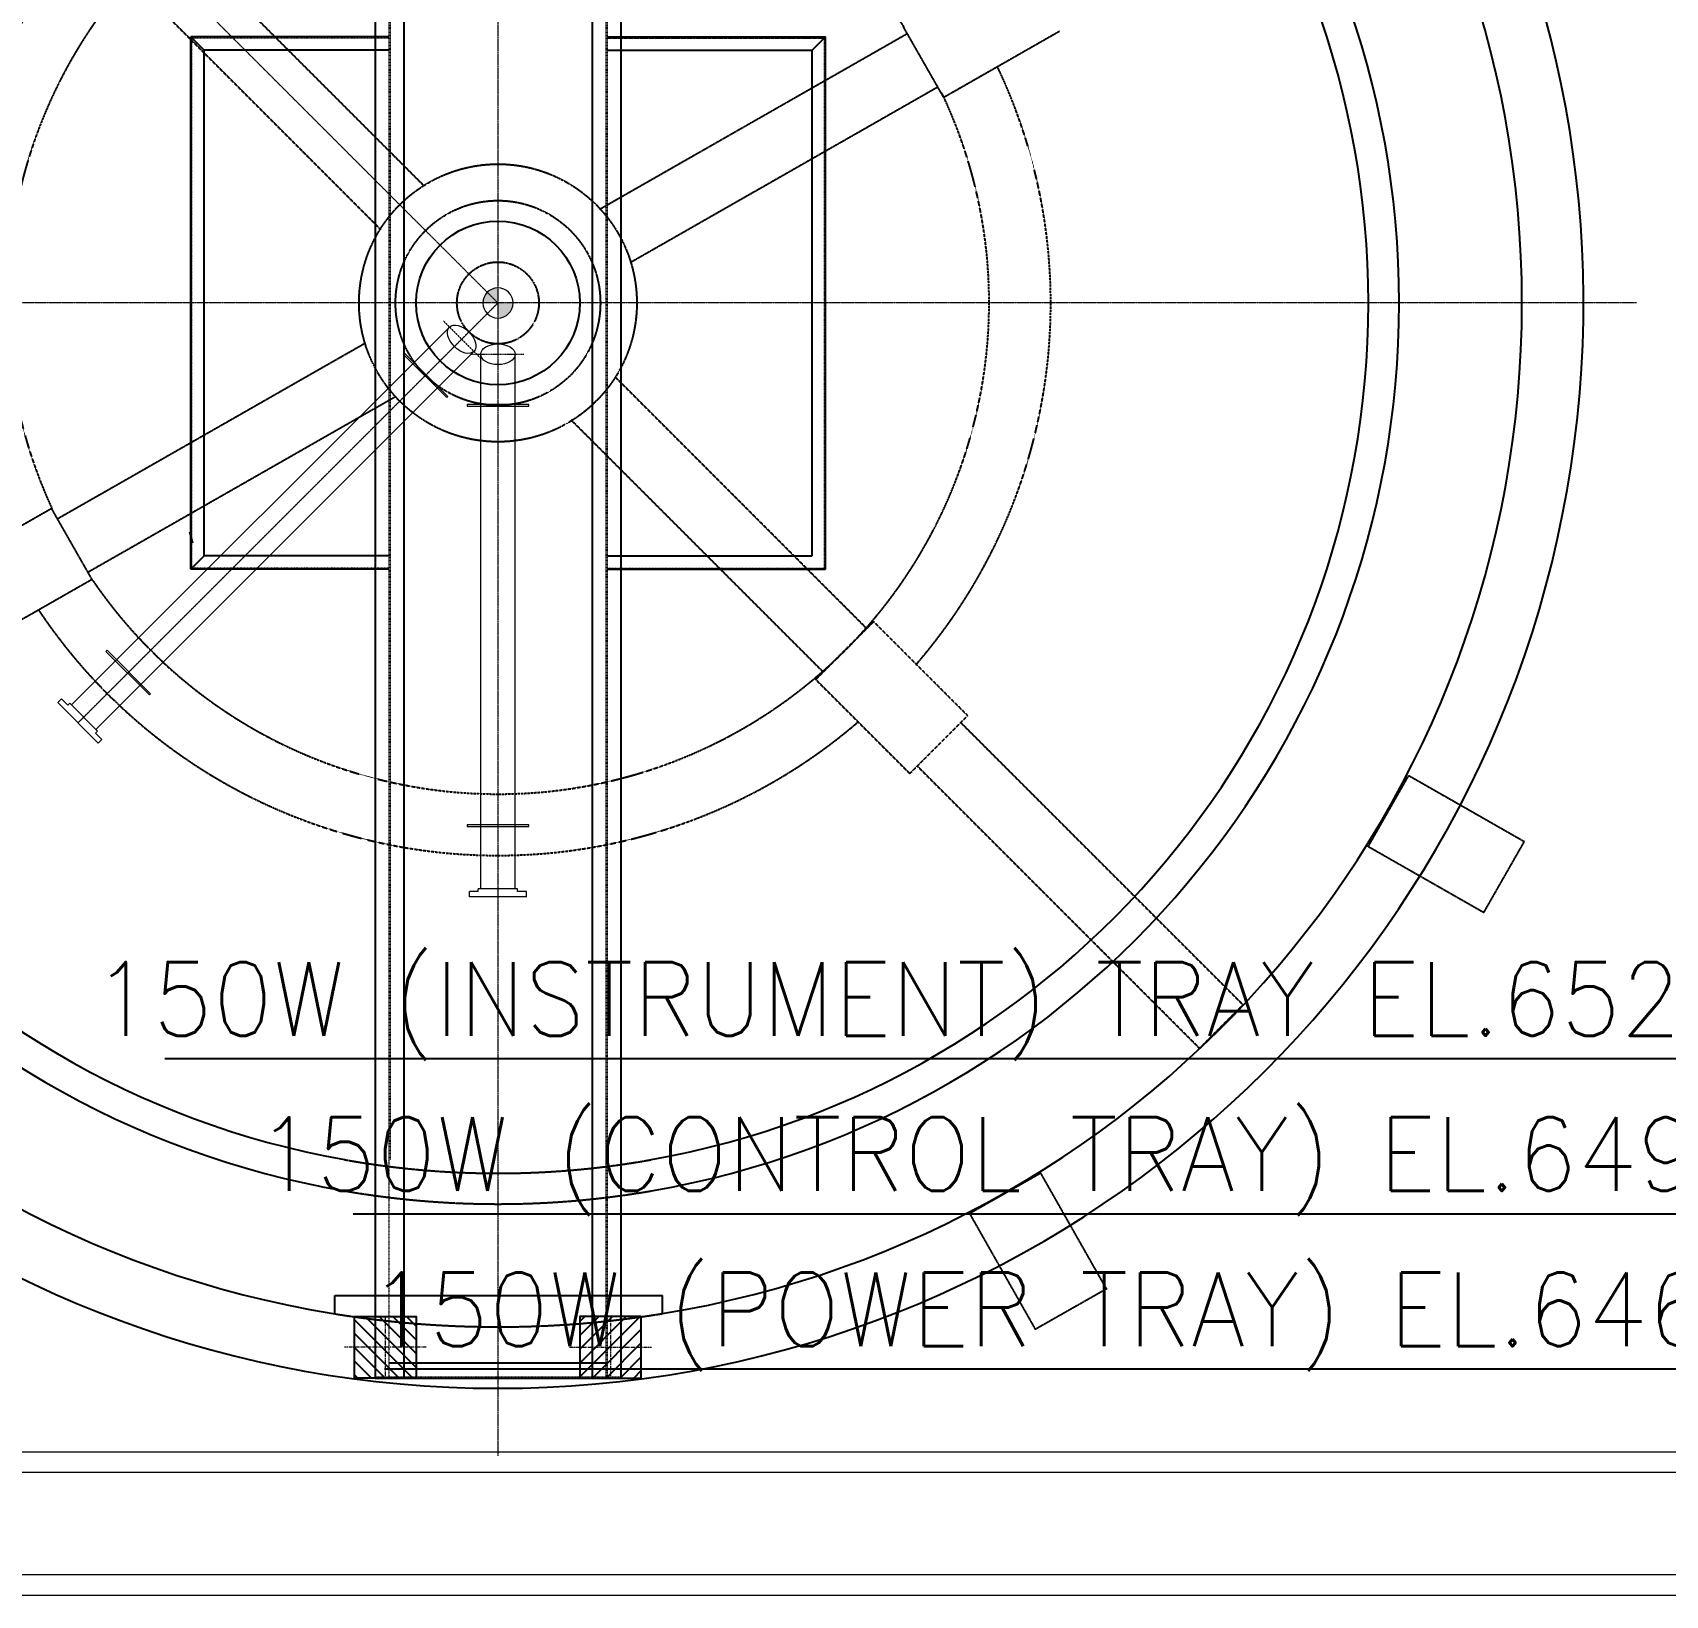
# Model space of a CAD drawing. Header units: inches. Extents: x 8618018 to 8935006, y 2431589 to 2567223.
# Drawn here: x 8657714 to 8665686, y 2495329 to 2502960 of the extents above; entities that cross this region are included whole.
import ezdxf
from ezdxf import colors
from ezdxf.entities.mleader import LeaderData, LeaderLine
from ezdxf.math import Vec2, Vec3

# ---------------------------------------------------------------- set-up
doc = ezdxf.new("R2010")
doc.units = ezdxf.units.IN
doc.header["$MEASUREMENT"] = 0
doc.linetypes.add('CENTER', pattern=[2, 1.25, -0.25, 0.25, -0.25])
doc.linetypes.add('HIDDEN', pattern=[0.375, 0.25, -0.125])
for name, color, linetype in [('CCT', 4, 'Continuous'), ('Civil', 252, 'Continuous'), ('HIDDEN', 252, 'HIDDEN'), ('Insert Plate', 3, 'Continuous'), ('Railing', 252, 'Continuous')]:
    doc.layers.add(name, color=color, linetype=linetype)
for name, color, linetype, lineweight in [('CL', 252, 'CENTER', 5), ('DIM', 252, 'Continuous', 13), ('ICT', 6, 'Continuous', 13), ('PCT', 2, 'Continuous', 15), ('PUDDLE', 252, 'Continuous', 5), ('TRENCH', 252, 'Continuous', 13)]:
    doc.layers.add(name, color=color, linetype=linetype, lineweight=lineweight)
doc.styles.add('r-30', font='romans.shx')
doc.styles.get("Standard").update_dxf_attribs({"font": 'arial.ttf'})

# ---------------------------------------------------------------- blocks, each defined once
blk = doc.blocks.new('6so')
for p, q in [((-1, 3.78), (-1.56, 3.78)), ((-1.56, 3.78), (-1.56, -3.78)), ((-1, 5.5), (-1, 3.78)), ((0, 5.5), (-1, 5.5)), ((0, 5.5), (0, -5.5)), ((-1, -3.78), (-1.56, -3.78)), ((-1, -3.78), (-1, -5.5)), ((0, -5.5), (-1, -5.5))]:
    blk.add_line(p, q)
blk = doc.blocks.new('ip-02')
at = {"layer": 'Insert Plate'}
h = blk.add_hatch(dxfattribs=at)
h.set_pattern_fill('ANSI31', color=252, scale=15, style=0)
h.set_pattern_definition([(45, (269194.2, 35357.727), (-33.6759605, 33.6759605), [])])
h.paths.add_polyline_path([(150, 150), (-150, 150), (-150, -150), (150, -150)])
at = {"layer": 'CL', "color": 252, "ltscale": 15}
for p, q in [((0, -150), (0, 150)), ((200, 0), (-200, 0))]:
    blk.add_line(p, q, dxfattribs=at)
at = {"layer": 'Insert Plate', "color": 252}
blk.add_lwpolyline([(-150, -150), (150, -150), (150, 150), (-150, 150)], close=True, dxfattribs=at)
blk = doc.blocks.new('A$C78e36e68')
at = {"linetype": 'ByBlock', "ltscale": 2}
for p, q in [((-600, 2461.6), (-600, -5250.4)), ((-460, 2461.6), (-460, -5249.8)), ((460, 2461.6), (460, -5249.8)), ((600, 2461.6), (600, -5250.4)), ((-1490, -1172.4), (-1504.5, -1118.3)), ((-600, -5249.8), (600, -5249.8)), ((-600, -5249.8), (600, -5249.8))]:
    blk.add_line(p, q, dxfattribs=at)
at = {"linetype": 'HIDDEN', "lineweight": 9, "ltscale": 0.5}
for p, q in [((-533.5, 2461.6), (-533.5, -5249.8)), ((-526.5, 2461.6), (-526.5, -4184.8)), ((526.5, 2461.6), (526.5, -5249.8)), ((533.5, 2461.6), (533.5, -5249.8)), ((-1494, -1294.4), (-1494, 1293.6)), ((-533.5, 1293.6), (-1494, 1293.6)), ((1594, -1294.4), (1594, 1293.6)), ((-533.5, -1294.4), (-1494, -1294.4)), ((533.5, -1294.4), (1594, -1294.4)), ((-596.2, -5244.4), (596.2, -5244.4))]:
    blk.add_line(p, q, dxfattribs=at)
for p, q in [((-1500, -1300.4), (-1500, 1299.6)), ((-533.5, 1299.6), (-1500, 1299.6)), ((-1435, 1234.6), (-1500, 1299.6)), ((533.5, 1299.6), (1600, 1299.6)), ((1535, 1234.6), (1600, 1299.6)), ((1600, -1300.4), (1600, 1299.6)), ((-1435, -1235.4), (-1435, 1234.6)), ((-533.5, 1234.6), (-1435, 1234.6)), ((533.5, 1234.6), (1535, 1234.6)), ((1535, -1235.4), (1535, 1234.6)), ((-1500, -1300.4), (-1435, -1235.4)), ((-533.5, -1235.4), (-1435, -1235.4)), ((533.5, -1235.4), (1535, -1235.4)), ((-533.5, -1300.4), (-1500, -1300.4)), ((533.5, -1300.4), (1600, -1300.4)), ((-530, -5174.8), (530, -5174.8))]:
    blk.add_line(p, q)
at = {"linetype": 'HIDDEN', "lineweight": 9, "ltscale": 6}
blk.add_line((533.5, 1293.6), (1594, 1293.6), dxfattribs=at)
blk = doc.blocks.new('A$C2c255a77')
at = {"layer": 'Civil', "linetype": 'HIDDEN', "ltscale": 1.5}
for p, q in [((-360.4, 570.7), (-1591.2, 1801.6)), ((-572.1, 358.2), (-1803.4, 1589.5)), ((1998.4, 1314.2), (497, 456.8)), ((2176.9, 1003.4), (1978.5, 1350.8)), ((2741.3, 1325.8), (2176.9, 1003.4)), ((2147.2, 1053.7), (645.8, 196.3)), ((-646, -195.8), (-2152.1, -1055.9)), ((1800.9, -1590.5), (570.7, -360.4)), ((-500, -457.9), (-2003.3, -1316.4)), ((1588.7, -1802.6), (358.2, -572.1)), ((-2745.4, -1325.8), (-2181, -1003.5)), ((-2181, -1003.5), (-1982.6, -1350.9)), ((-1982.6, -1350.9), (-2547.1, -1673.2)), ((1551, -1838.5), (1833.9, -1555.7)), ((1833.9, -1555.7), (2293.5, -2015.3)), ((2010.7, -2298.2), (1551, -1838.5)), ((2010.7, -2298.2), (2293.5, -2015.3)), ((3638.1, -3427.7), (2259.6, -2049.2)), ((3426, -3639.9), (2047.5, -2261.4)), ((4249, -2655.1), (4447.3, -2307.7)), ((4447.3, -2307.7), (5011.8, -2630)), ((4813.4, -2977.4), (5011.8, -2630)), ((4813.4, -2977.4), (4249, -2655.1)), ((3426, -3639.9), (3638.1, -3427.7)), ((2650.7, -4249.4), (2302.8, -4446.9)), ((2971.6, -4814.7), (2650.7, -4249.4)), ((2302.8, -4446.9), (2623.7, -5012.2)), ((2971.6, -4814.7), (2623.7, -5012.2))]:
    blk.add_line(p, q, dxfattribs=at)
for centre, radius, start, end in [((0, 0), 2397.9, 34.23405, 204.78606), ((0, 0), 2697.9, 139.32163, 205.33666), ((4, -1.8), 2695.1, 319.10304, 25.26651), ((0, 0), 2397.9, 214.35474, 25.22073), ((0, 0), 2697.9, 213.83926, 310.71103)]:
    blk.add_arc(centre, radius, start, end, dxfattribs=at)
blk = doc.blocks.new('A$C1D417EB0')
h = blk.add_hatch(color=256)
h.paths.add_polyline_path([(-187.5, 0, 0.4142136), (0, -187.5), (0, 0)])
h.paths.add_polyline_path([(0, 187.5), (0, 0), (187.5, 0, 0.4142136)])
blk.add_circle((0, 0), 187.5)
blk = doc.blocks.new('GA CRM')
at = {"layer": 'Civil'}
for p, q in [((31108.1, 25453.8), (32708.1, 25453.8)), ((31108.1, 25362.9), (31108.1, 25452.8)), ((32708.1, 25364.9), (32708.1, 25453.8))]:
    blk.add_line(p, q, dxfattribs=at)
at = {"layer": 'Civil', "linetype": 'HIDDEN'}
for radius in [678.1, 500, 200]:
    blk.add_circle((31905, 30300), radius, dxfattribs=at)
at = {"layer": 'Civil'}
blk.add_circle((31905, 30300), 400, dxfattribs=at)
for radius, start, end in [(5300, 109.85388, 70.14612), (5000, 99.17062, 260.82938), (5000, 279.24317, 80.75683), (4400, 99.81425, 260.18575), (4400, 279.81425, 80.18575), (4250, 100.16425, 259.83575), (4250, 280.16425, 79.83575)]:
    blk.add_arc((31905, 30300), radius, start, end, dxfattribs=at)
at = {"layer": 'CL', "ltscale": 0.7}
for p, q in [((31905, 39232.8), (31905, 24669.6)), ((31905, 30300), (28017.4, 34187.6)), ((37464.4, 30300), (25882, 30300))]:
    blk.add_line(p, q, dxfattribs=at)
at = {"layer": 'CL'}
blk.add_line((31905, 30300), (29854.4, 28249.4), dxfattribs=at)
at = {"layer": 'CL', "ltscale": 0.1}
for p, q in [((31637, 30213.8), (31818.8, 30032)), ((31776.4, 30049.5), (32033.6, 30049.5))]:
    blk.add_line(p, q, dxfattribs=at)
at = {"layer": 'HIDDEN', "linetype": 'HIDDEN', "ltscale": 1.2}
for radius, start, end in [(4250, 259.83575, 280.16425), (4400, 260.18575, 279.81425), (5000, 260.82938, 279.24317)]:
    blk.add_arc((31905, 30300), radius, start, end, dxfattribs=at)
at = {"layer": 'PUDDLE'}
for p, q in [((29822.9, 28336.9), (31668.4, 30182.4)), ((29941.9, 28217.9), (31787.4, 30063.4)), ((31820.8, 27439.6), (31820.8, 30049.5)), ((31989.2, 27439.6), (31989.2, 30049.5))]:
    blk.add_line(p, q, dxfattribs=at)
for points in [[(31655, 29837.8), (31442.8, 30050), (31448.5, 30055.6), (31660.6, 29843.5)], [(31755, 29796.4), (32055, 29796.4), (32055, 29804.4), (31755, 29804.4)], [(30203.2, 28386.1), (29991.1, 28598.2), (29996.8, 28603.9), (30208.9, 28391.8)], [(31755, 27743.4), (32055, 27743.4), (32055, 27751.4), (31755, 27751.4)]]:
    blk.add_lwpolyline(points, close=True, dxfattribs=at)
for centre, major_axis in [((31727.9, 30122.9), (-59.5, 59.5)), ((31905, 30049.5), (-84.1, 0))]:
    blk.add_ellipse(centre, major_axis=major_axis, ratio=0.6, dxfattribs=at)
at = {"layer": 'TRENCH'}
for p, q in [((37705, 24089), (25150, 24089)), ((37705, 23989), (25250, 23989))]:
    blk.add_line(p, q, dxfattribs=at)
at = {"layer": 'TRENCH', "linetype": 'HIDDEN'}
for points in [[(37905, 32100), (37905, 24689), (37505, 24689)], [(38005, 32000), (38005, 24589), (37505, 24589)]]:
    blk.add_lwpolyline(points, dxfattribs=at)
at = {"layer": 'TRENCH'}
for points in [[(37505, 24689), (25250, 24689)], [(37505, 24589), (25150, 24589)]]:
    blk.add_lwpolyline(points, dxfattribs=at)
blk.add_blockref('A$C2c255a77', (31905, 30300))
at = {"layer": 'DIM', "xscale": -0.3937499999738067, "yscale": 0.3937499999738067, "zscale": 0.3937499999738067, "rotation": 359.9999999999999}
blk.add_blockref('A$C1D417EB0', (31905, 30300), dxfattribs=at)
at = {"layer": 'Insert Plate', "xscale": -1, "rotation": 180}
blk.add_blockref('ip-02', (31355, 25200.2), dxfattribs=at)
at = {"layer": 'Insert Plate', "rotation": 180}
blk.add_blockref('ip-02', (32455, 25200.2), dxfattribs=at)
at = {"layer": 'PUDDLE', "xscale": 25.4, "yscale": 25.4, "zscale": 25.4}
for p, rotation in [((29854.4, 28249.4), 224.9999999999999), ((31905, 27400), 269.9999999999999)]:
    blk.add_blockref('6so', p, dxfattribs=dict(at, rotation=rotation))
at = {"layer": 'Railing'}
blk.add_blockref('A$C78e36e68', (31905, 30300), dxfattribs=at)

msp = doc.modelspace()

# ---------------------------------------------------------------- block references
at = {"color": 252}
msp.add_blockref('GA CRM', (8628081, 2471340), dxfattribs=at)

# ---------------------------------------------------------------- next in the draw order: texts
at = {"layer": 'CCT', "lineweight": 0, "style": 'r-30', "width": 0.95}
msp.add_text('150W (CONTROL TRAY) EL.64900.00', height=360, dxfattribs=at).set_placement((8658805.7, 2497303.6, 68979))
at = {"layer": 'ICT', "color": 6, "lineweight": 0, "style": 'r-30', "width": 0.95}
msp.add_text('150W (INSTRUMENT) TRAY EL.65200.00', height=360, dxfattribs=at).set_placement((8658007.7, 2498061.6, 68979))
at = {"layer": 'PCT', "lineweight": 0, "style": 'r-30', "width": 0.95}
msp.add_text('150W (POWER TRAY) EL.64600.00', height=360, dxfattribs=at).set_placement((8659354.6, 2496545.7, 68979))

# ---------------------------------------------------------------- next in the draw order: leaders
at = {"layer": 'CCT', "lineweight": 0}
ml = msp.add_multileader_mtext('Standard', dxfattribs=at)
ml.set_content('', color=256)
ml.set_leader_properties()
ml.build(insert=Vec2(0, 0))
ml.multileader.update_dxf_attribs({"text_right_attachment_type": 6, "dogleg_length": 1700, "arrow_head_size": 480})
ctx = ml.context
ctx.base_point, ctx.char_height, ctx.arrow_head_size, ctx.landing_gap_size, ctx.plane_origin = Vec3(8659278.2, 2497190.4, 68979), 0.432, 480, 0.216, Vec3(8669909.7, 2495123.1, 68979)
ctx.right_attachment = 6
notes = []
notes.append((ctx, [(0, (1, 1, 0), (8668310.1, 2497190.6, 68979), (-1, 0), 9031.5, [(0, [(8671012.4, 2498454.7, 68979)], 0, [])])]))
ctx.mtext.insert, ctx.mtext.text_direction, ctx.mtext.rotation, ctx.mtext.flow_direction = Vec3(8659278.4, 2497190.2, 68979), Vec3(-1, 0), 3.141593, 5
at = {"layer": 'ICT', "color": 6, "lineweight": 0}
ml = msp.add_multileader_mtext('Standard', dxfattribs=at)
ml.set_content('', color=6)
ml.set_leader_properties()
ml.build(insert=Vec2(0, 0))
ml.multileader.update_dxf_attribs({"text_right_attachment_type": 6, "dogleg_length": 9950.8, "arrow_head_size": 480})
ctx = ml.context
ctx.base_point, ctx.char_height, ctx.arrow_head_size, ctx.landing_gap_size, ctx.plane_origin = Vec3(8658359.6, 2497948.3, 68979), 0.432, 480, 0.216, Vec3(8669909.7, 2495881.1, 68979)
ctx.right_attachment = 6
notes.append((ctx, [(0, (1, 1, 0), (8668310.9, 2497948.5, 68979), (-1, 0), 9950.8, [(0, [(8671012.4, 2498962.9, 68979)], 0, [])])]))
ctx.mtext.insert, ctx.mtext.text_direction, ctx.mtext.rotation, ctx.mtext.flow_direction = Vec3(8658359.9, 2497948.1, 68979), Vec3(-1, 0), 3.141593, 5
at = {"layer": 'PCT', "lineweight": 0}
ml = msp.add_multileader_mtext('Standard', dxfattribs=at)
ml.set_content('', color=256)
ml.set_leader_properties()
ml.build(insert=Vec2(0, 0))
ml.multileader.update_dxf_attribs({"text_right_attachment_type": 6, "dogleg_length": 8861.9, "arrow_head_size": 480})
ctx = ml.context
ctx.base_point, ctx.char_height, ctx.arrow_head_size, ctx.landing_gap_size, ctx.plane_origin = Vec3(8659422.8, 2496427.9, 68979), 9.6, 480, 4.8, Vec3(8669904.9, 2494365.2, 68979)
ctx.right_attachment, ctx.text_align_type = 6, 2
notes.append((ctx, [(0, (1, 1, 0), (8668294.4, 2496432.7, 68979), (-1, 0), 8861.9, [(0, [(8671012.3, 2497605, 68979)], 0, [])])]))
ctx.mtext.insert, ctx.mtext.text_direction, ctx.mtext.rotation, ctx.mtext.alignment, ctx.mtext.flow_direction = Vec3(8659427.6, 2496423.1, 68979), Vec3(-1, 0), 3.141593, 3, 5
for ctx, leaders in notes:
    for number, flags, end, landing, length, lines in leaders:
        leader = LeaderData()
        leader.index, (leader.has_last_leader_line, leader.has_dogleg_vector, leader.attachment_direction) = number, flags
        leader.last_leader_point, leader.dogleg_vector, leader.dogleg_length = Vec3(end), Vec3(landing), length
        for number, points, colour, breaks in lines:
            line = LeaderLine()
            line.index, line.vertices, line.color, line.breaks = number, Vec3.list(points), colors.encode_raw_color(colour), breaks
            leader.lines.append(line)
        ctx.leaders.append(leader)

doc.saveas('drawing.dxf')
